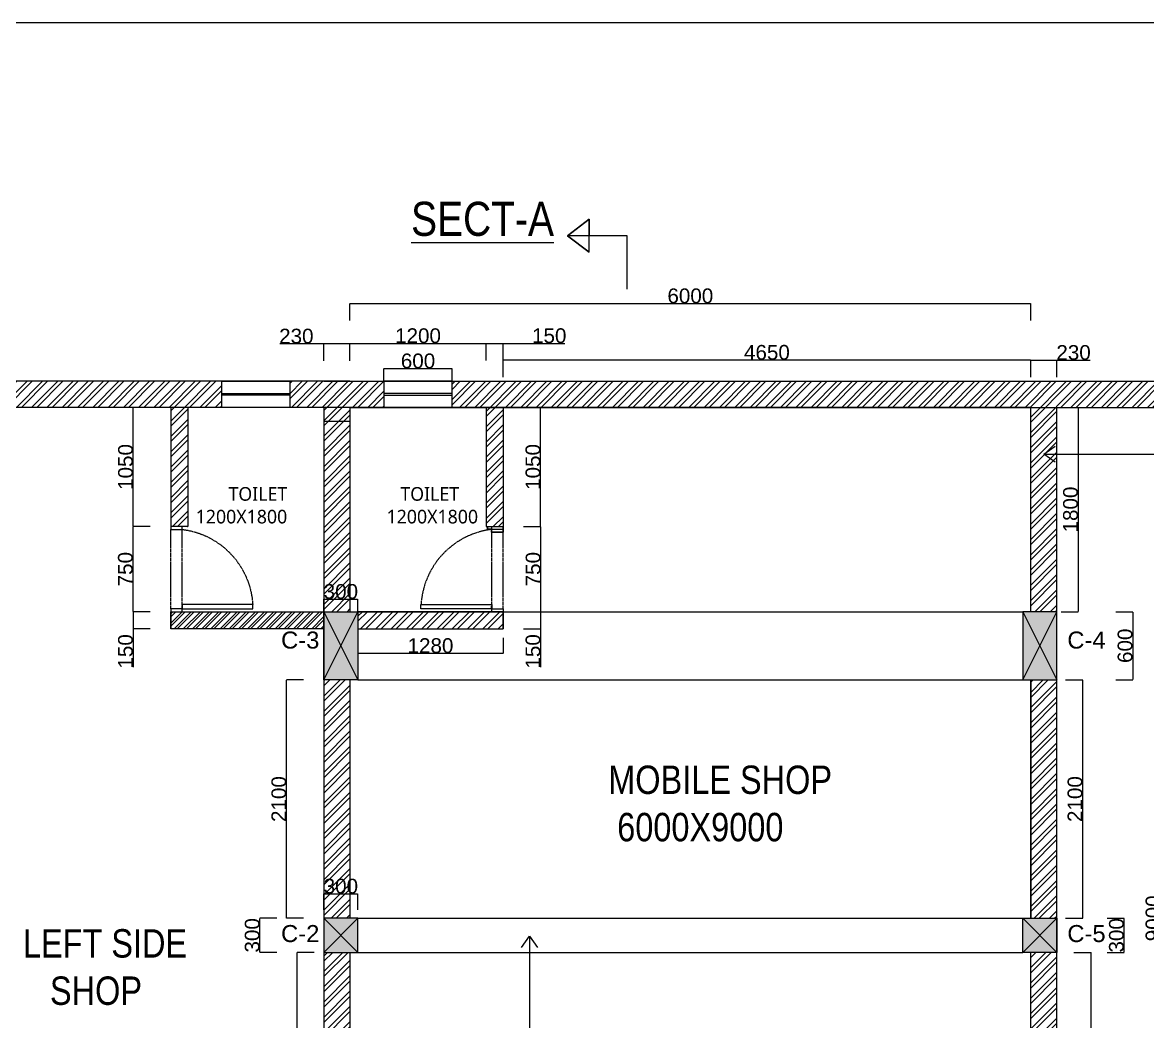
# Model space of a CAD drawing. Header units: millimetres. Extents: x 1926 to 160733, y 10813 to 39285.
# Drawn here: x 6924 to 16839, y 26517 to 35316 of the extents above; entities that cross this region are included whole.
import ezdxf

# ---------------------------------------------------------------- set-up
doc = ezdxf.new("R2010")
doc.units = ezdxf.units.MM
for name, pattern in [('ACAD_ISO02W100', [15, 12, -3]), ('DASHED', [0.75, 0.5, -0.25]), ('HIDDEN', [9.525, 6.35, -3.175])]:
    doc.linetypes.add(name, pattern=pattern)
doc.layers.get('Defpoints').update_dxf_attribs({"lineweight": 0})
for name, color, linetype, lineweight in [('beam', 253, 'ACAD_ISO02W100', 0), ('C-DOOR', 7, 'HIDDEN', 0), ('COLOUNM', 7, 'Continuous', 0), ('dim-1', 7, 'Continuous', 0), ('FURN', 252, 'Continuous', 0), ('FURNITURE', 7, 'Continuous', 0), ('hatch', 7, 'Continuous', 0), ('SCALE FORMET TEXT', 7, 'Continuous', 0), ('TEXT', 7, 'Continuous', 5), ('wall', 250, 'Continuous', 0)]:
    doc.layers.add(name, color=color, linetype=linetype, lineweight=lineweight)
doc.layers.add('ELE', color=7, linetype='Continuous', lineweight=0, true_color=0x575c5a)
doc.layers.add('glass', color=7, linetype='Continuous', lineweight=5, true_color=0x0082ad)
doc.styles.get("Standard").update_dxf_attribs({"font": 'arial.ttf'})
doc.styles.add('STYLE2', font='arial.ttf', dxfattribs={"height": 7})
doc.styles.add('style4', font='swissck.ttf')
doc.dimstyles.new('Annotative', dxfattribs={"dimscale": 0, "dimtxt": 2.5, "dimasz": 2.5, "dimexe": 1.25, "dimexo": 0.625, "dimtad": 1, "dimtxsty": 'Standard', "dimcen": 2.5, "dimadec": 0, "dimazin": 0, "dimtfac": 1, "dimtmove": 0, "dimatfit": 3, "dimfxl": 1, "dimarcsym": 0})
pattern_1 = [(45, (-1153760.16, 18299.64), (-67.351921, 67.351921), []), (45, (-1153715.26, 18299.64), (-67.351921, 67.351921), [])]

# ---------------------------------------------------------------- blocks, each defined once
blk = doc.blocks.new('*D199')
at = {"layer": 'Defpoints', "color": 0, "linetype": 'Continuous', "transparency": 16777216}
for p in [(11009.5, 32489.3), (9809.5, 32072.6), (11009.5, 32072.6)]:
    blk.add_point(p, dxfattribs=at)
at = {"layer": 'dim-1', "color": 0, "lineweight": -2, "transparency": 16777216}
for p, q in [((9809.5, 32339.3), (9809.5, 32490.6)), ((9812, 32489.3), (11007, 32489.3)), ((11009.5, 32339.3), (11009.5, 32490.6))]:
    blk.add_line(p, q, dxfattribs=at)
at = {"layer": 'dim-1', "color": 0, "linetype": 'Continuous', "transparency": 16777216}
for points in [[(9812, 32489.8), (9812, 32488.9), (9809.5, 32489.3)], [(11007, 32489.8), (11007, 32488.9), (11009.5, 32489.3)]]:
    blk.add_solid(points, dxfattribs=at)
at = {"layer": 'dim-1', "color": 0, "linetype": 'Continuous', "transparency": 16777216, "insert": (10409.5, 32556.3), "char_height": 130, "attachment_point": 5}
blk.add_mtext('1200', dxfattribs=at)
blk = doc.blocks.new('*D200')
at = {"layer": 'Defpoints', "color": 0, "linetype": 'Continuous', "transparency": 16777216}
for p in [(11009.5, 32489.6), (11009.5, 31926.2), (11159.5, 31926.2)]:
    blk.add_point(p, dxfattribs=at)
at = {"layer": 'dim-1', "color": 0, "lineweight": -2, "transparency": 16777216}
for p, q in [((11009.5, 32339.6), (11009.5, 32490.9)), ((11012, 32489.6), (11157, 32489.6)), ((11159.5, 32339.6), (11159.5, 32490.9)), ((11159.5, 32489.6), (11703.9, 32489.6))]:
    blk.add_line(p, q, dxfattribs=at)
at = {"layer": 'dim-1', "color": 0, "linetype": 'Continuous', "transparency": 16777216}
for points in [[(11012, 32490), (11012, 32489.2), (11009.5, 32489.6)], [(11157, 32490), (11157, 32489.2), (11159.5, 32489.6)]]:
    blk.add_solid(points, dxfattribs=at)
at = {"layer": 'dim-1', "color": 0, "linetype": 'Continuous', "transparency": 16777216, "insert": (11566, 32556.6), "char_height": 130, "attachment_point": 5}
blk.add_mtext('150', dxfattribs=at)
blk = doc.blocks.new('*D201')
at = {"layer": 'Defpoints', "color": 0, "linetype": 'Continuous', "transparency": 16777216}
for p in [(11159.5, 32343), (11159.5, 31926.2), (15809.5, 31926.2)]:
    blk.add_point(p, dxfattribs=at)
at = {"layer": 'dim-1', "color": 0, "lineweight": -2, "transparency": 16777216}
for p, q in [((11159.5, 32193), (11159.5, 32344.3)), ((15807, 32343), (11162, 32343)), ((15809.5, 32193), (15809.5, 32344.3))]:
    blk.add_line(p, q, dxfattribs=at)
at = {"layer": 'dim-1', "color": 0, "linetype": 'Continuous', "transparency": 16777216}
for points in [[(11162, 32343.4), (11162, 32342.6), (11159.5, 32343)], [(15807, 32343.4), (15807, 32342.6), (15809.5, 32343)]]:
    blk.add_solid(points, dxfattribs=at)
at = {"layer": 'dim-1', "color": 0, "linetype": 'Continuous', "transparency": 16777216, "insert": (13484.5, 32410), "char_height": 130, "attachment_point": 5}
blk.add_mtext('4650', dxfattribs=at)
blk = doc.blocks.new('*D202')
at = {"layer": 'Defpoints', "color": 0, "linetype": 'Continuous', "transparency": 16777216}
for p in [(15809.5, 31926.2), (15809.5, 30126.2), (16227.8, 30126.2)]:
    blk.add_point(p, dxfattribs=at)
at = {"layer": 'dim-1', "color": 0, "lineweight": -2, "transparency": 16777216}
for p, q in [((16077.8, 31926.2), (16229.1, 31926.2)), ((16227.8, 31923.7), (16227.8, 30128.7)), ((16077.8, 30126.2), (16229.1, 30126.2))]:
    blk.add_line(p, q, dxfattribs=at)
at = {"layer": 'dim-1', "color": 0, "linetype": 'Continuous', "transparency": 16777216}
for points in [[(16227.4, 31923.7), (16228.2, 31923.7), (16227.8, 31926.2)], [(16227.4, 30128.7), (16228.2, 30128.7), (16227.8, 30126.2)]]:
    blk.add_solid(points, dxfattribs=at)
at = {"layer": 'dim-1', "color": 0, "linetype": 'Continuous', "transparency": 16777216, "insert": (16160.8, 31026.2), "char_height": 130, "attachment_point": 5, "rotation": 90}
blk.add_mtext('1800', dxfattribs=at)
blk = doc.blocks.new('*D203')
at = {"layer": 'Defpoints', "color": 0, "linetype": 'Continuous', "transparency": 16777216}
for p in [(15739.5, 30126.2), (15739.5, 29526.2), (16708.4, 29526.2)]:
    blk.add_point(p, dxfattribs=at)
at = {"layer": 'dim-1', "color": 0, "lineweight": -2, "transparency": 16777216}
for p, q in [((16558.4, 30126.2), (16709.7, 30126.2)), ((16708.4, 30123.7), (16708.4, 29528.7)), ((16558.4, 29526.2), (16709.7, 29526.2))]:
    blk.add_line(p, q, dxfattribs=at)
at = {"layer": 'dim-1', "color": 0, "linetype": 'Continuous', "transparency": 16777216}
for points in [[(16708, 30123.7), (16708.8, 30123.7), (16708.4, 30126.2)], [(16708, 29528.7), (16708.8, 29528.7), (16708.4, 29526.2)]]:
    blk.add_solid(points, dxfattribs=at)
at = {"layer": 'dim-1', "color": 0, "linetype": 'Continuous', "transparency": 16777216, "insert": (16641.4, 29826.2), "char_height": 130, "attachment_point": 5, "rotation": 90}
blk.add_mtext('600', dxfattribs=at)
blk = doc.blocks.new('*D204')
at = {"layer": 'Defpoints', "color": 0, "linetype": 'Continuous', "transparency": 16777216}
for p in [(15809.5, 29526.2), (15809.5, 27426.2), (16267.2, 27426.2)]:
    blk.add_point(p, dxfattribs=at)
at = {"layer": 'dim-1', "color": 0, "lineweight": -2, "transparency": 16777216}
for p, q in [((16117.2, 29526.2), (16268.5, 29526.2)), ((16267.2, 29523.7), (16267.2, 27428.7)), ((16117.2, 27426.2), (16268.5, 27426.2))]:
    blk.add_line(p, q, dxfattribs=at)
at = {"layer": 'dim-1', "color": 0, "linetype": 'Continuous', "transparency": 16777216}
for points in [[(16266.8, 29523.7), (16267.7, 29523.7), (16267.2, 29526.2)], [(16266.8, 27428.7), (16267.7, 27428.7), (16267.2, 27426.2)]]:
    blk.add_solid(points, dxfattribs=at)
at = {"layer": 'dim-1', "color": 0, "linetype": 'Continuous', "transparency": 16777216, "insert": (16200.2, 28476.2), "char_height": 130, "attachment_point": 5, "rotation": 90}
blk.add_mtext('2100', dxfattribs=at)
blk = doc.blocks.new('*D205')
at = {"layer": 'Defpoints', "color": 0, "linetype": 'Continuous', "transparency": 16777216}
for p in [(16039.5, 27426.2), (16632.3, 27426.2), (16039.5, 27126.2)]:
    blk.add_point(p, dxfattribs=at)
at = {"layer": 'dim-1', "color": 0, "lineweight": -2, "transparency": 16777216}
for p, q in [((16482.3, 27426.2), (16633.6, 27426.2)), ((16632.3, 27128.7), (16632.3, 27423.7)), ((16482.3, 27126.2), (16633.6, 27126.2))]:
    blk.add_line(p, q, dxfattribs=at)
at = {"layer": 'dim-1', "color": 0, "linetype": 'Continuous', "transparency": 16777216}
for points in [[(16631.9, 27423.7), (16632.8, 27423.7), (16632.3, 27426.2)], [(16631.9, 27128.7), (16632.8, 27128.7), (16632.3, 27126.2)]]:
    blk.add_solid(points, dxfattribs=at)
at = {"layer": 'dim-1', "color": 0, "linetype": 'Continuous', "transparency": 16777216, "insert": (16565.3, 27276.2), "char_height": 130, "attachment_point": 5, "rotation": 90}
blk.add_mtext('300', dxfattribs=at)
blk = doc.blocks.new('*D206')
at = {"layer": 'Defpoints', "color": 0, "linetype": 'Continuous', "transparency": 16777216}
for p in [(16039.5, 27126.2), (16039.5, 25026.2), (16340.1, 25026.2)]:
    blk.add_point(p, dxfattribs=at)
at = {"layer": 'dim-1', "color": 0, "lineweight": -2, "transparency": 16777216}
for p, q in [((16190.1, 27126.2), (16341.3, 27126.2)), ((16340.1, 27123.7), (16340.1, 25028.7)), ((16190.1, 25026.2), (16341.3, 25026.2))]:
    blk.add_line(p, q, dxfattribs=at)
at = {"layer": 'dim-1', "color": 0, "linetype": 'Continuous', "transparency": 16777216}
for points in [[(16339.6, 27123.7), (16340.5, 27123.7), (16340.1, 27126.2)], [(16339.6, 25028.7), (16340.5, 25028.7), (16340.1, 25026.2)]]:
    blk.add_solid(points, dxfattribs=at)
at = {"layer": 'dim-1', "color": 0, "linetype": 'Continuous', "transparency": 16777216, "insert": (16273.1, 26076.2), "char_height": 130, "attachment_point": 5, "rotation": 90}
blk.add_mtext('2100', dxfattribs=at)
blk = doc.blocks.new('*D209')
at = {"layer": 'Defpoints', "color": 0, "linetype": 'Continuous', "transparency": 16777216}
for p in [(9809.5, 32486), (9579.5, 32000.9), (9809.5, 32000.9)]:
    blk.add_point(p, dxfattribs=at)
at = {"layer": 'dim-1', "color": 0, "lineweight": -2, "transparency": 16777216}
for p, q in [((9579.5, 32486), (9191.9, 32486)), ((9579.5, 32336), (9579.5, 32487.2)), ((9807, 32486), (9582, 32486)), ((9809.5, 32336), (9809.5, 32487.2))]:
    blk.add_line(p, q, dxfattribs=at)
at = {"layer": 'dim-1', "color": 0, "linetype": 'Continuous', "transparency": 16777216}
for points in [[(9582, 32486.4), (9582, 32485.5), (9579.5, 32486)], [(9807, 32486.4), (9807, 32485.5), (9809.5, 32486)]]:
    blk.add_solid(points, dxfattribs=at)
at = {"layer": 'dim-1', "color": 0, "linetype": 'Continuous', "transparency": 16777216, "insert": (9337, 32553), "char_height": 130, "attachment_point": 5}
blk.add_mtext('230', dxfattribs=at)
blk = doc.blocks.new('*D210')
at = {"layer": 'Defpoints', "color": 0, "linetype": 'Continuous', "transparency": 16777216}
for p in [(9250.4, 29526.2), (9579.5, 29526.2), (9585.9, 27426.2)]:
    blk.add_point(p, dxfattribs=at)
at = {"layer": 'dim-1', "color": 0, "lineweight": -2, "transparency": 16777216}
for p, q in [((9400.4, 29526.2), (9249.1, 29526.2)), ((9250.4, 27428.7), (9250.4, 29523.7)), ((9400.4, 27426.2), (9249.1, 27426.2))]:
    blk.add_line(p, q, dxfattribs=at)
at = {"layer": 'dim-1', "color": 0, "linetype": 'Continuous', "transparency": 16777216}
for points in [[(9249.9, 29523.7), (9250.8, 29523.7), (9250.4, 29526.2)], [(9249.9, 27428.7), (9250.8, 27428.7), (9250.4, 27426.2)]]:
    blk.add_solid(points, dxfattribs=at)
at = {"layer": 'dim-1', "color": 0, "linetype": 'Continuous', "transparency": 16777216, "insert": (9183.4, 28476.2), "char_height": 130, "attachment_point": 5, "rotation": 90}
blk.add_mtext('2100', dxfattribs=at)
blk = doc.blocks.new('*D211')
at = {"layer": 'Defpoints', "color": 0, "linetype": 'Continuous', "transparency": 16777216}
for p in [(9015.8, 27426.2), (9579.5, 27426.2), (9579.5, 27126.2)]:
    blk.add_point(p, dxfattribs=at)
at = {"layer": 'dim-1', "color": 0, "lineweight": -2, "transparency": 16777216}
for p, q in [((9165.8, 27426.2), (9014.5, 27426.2)), ((9015.8, 27128.7), (9015.8, 27423.7)), ((9165.8, 27126.2), (9014.5, 27126.2))]:
    blk.add_line(p, q, dxfattribs=at)
at = {"layer": 'dim-1', "color": 0, "linetype": 'Continuous', "transparency": 16777216}
for points in [[(9015.4, 27423.7), (9016.2, 27423.7), (9015.8, 27426.2)], [(9015.4, 27128.7), (9016.2, 27128.7), (9015.8, 27126.2)]]:
    blk.add_solid(points, dxfattribs=at)
at = {"layer": 'dim-1', "color": 0, "linetype": 'Continuous', "transparency": 16777216, "insert": (8948.7, 27276.2), "char_height": 130, "attachment_point": 5, "rotation": 90}
blk.add_mtext('300', dxfattribs=at)
blk = doc.blocks.new('*D212')
at = {"layer": 'Defpoints', "color": 0, "linetype": 'Continuous', "transparency": 16777216}
for p in [(9344.3, 27126.2), (9579.5, 27126.2), (9579.5, 25026.2)]:
    blk.add_point(p, dxfattribs=at)
at = {"layer": 'dim-1', "color": 0, "lineweight": -2, "transparency": 16777216}
for p, q in [((9494.3, 27126.2), (9343.1, 27126.2)), ((9344.3, 25028.7), (9344.3, 27123.7)), ((9494.3, 25026.2), (9343.1, 25026.2))]:
    blk.add_line(p, q, dxfattribs=at)
at = {"layer": 'dim-1', "color": 0, "linetype": 'Continuous', "transparency": 16777216}
for points in [[(9343.9, 27123.7), (9344.8, 27123.7), (9344.3, 27126.2)], [(9343.9, 25028.7), (9344.8, 25028.7), (9344.3, 25026.2)]]:
    blk.add_solid(points, dxfattribs=at)
at = {"layer": 'dim-1', "color": 0, "linetype": 'Continuous', "transparency": 16777216, "insert": (9277.3, 26076.2), "char_height": 130, "attachment_point": 5, "rotation": 90}
blk.add_mtext('2100', dxfattribs=at)
blk = doc.blocks.new('*D215')
at = {"layer": 'Defpoints', "color": 0, "linetype": 'Continuous', "transparency": 16777216}
for p in [(15809.5, 32840.4), (9809.5, 32116.7), (15809.5, 32116.7)]:
    blk.add_point(p, dxfattribs=at)
at = {"layer": 'dim-1', "color": 0, "lineweight": -2, "transparency": 16777216}
for p, q in [((9809.5, 32690.4), (9809.5, 32841.6)), ((9812, 32840.4), (15807, 32840.4)), ((15809.5, 32690.4), (15809.5, 32841.6))]:
    blk.add_line(p, q, dxfattribs=at)
at = {"layer": 'dim-1', "color": 0, "linetype": 'Continuous', "transparency": 16777216}
for points in [[(9812, 32840.8), (9812, 32840), (9809.5, 32840.4)], [(15807, 32840.8), (15807, 32840), (15809.5, 32840.4)]]:
    blk.add_solid(points, dxfattribs=at)
at = {"layer": 'dim-1', "color": 0, "linetype": 'Continuous', "transparency": 16777216, "insert": (12809.5, 32907.4), "char_height": 130, "attachment_point": 5}
blk.add_mtext('6000', dxfattribs=at)
blk = doc.blocks.new('*D216')
at = {"layer": 'Defpoints', "color": 0, "linetype": 'Continuous', "transparency": 16777216}
for p in [(15130.1, 31926.2), (15130.1, 22926.2), (16954.7, 22926.2)]:
    blk.add_point(p, dxfattribs=at)
at = {"layer": 'dim-1', "color": 0, "lineweight": -2, "transparency": 16777216}
for p, q in [((16804.7, 31926.2), (16955.9, 31926.2)), ((16954.7, 31923.7), (16954.7, 22928.7)), ((16804.7, 22926.2), (16955.9, 22926.2))]:
    blk.add_line(p, q, dxfattribs=at)
at = {"layer": 'dim-1', "color": 0, "linetype": 'Continuous', "transparency": 16777216}
for points in [[(16954.3, 31923.7), (16955.1, 31923.7), (16954.7, 31926.2)], [(16954.3, 22928.7), (16955.1, 22928.7), (16954.7, 22926.2)]]:
    blk.add_solid(points, dxfattribs=at)
at = {"layer": 'dim-1', "color": 0, "linetype": 'Continuous', "transparency": 16777216, "insert": (16887.7, 27426.2), "char_height": 130, "attachment_point": 5, "rotation": 90}
blk.add_mtext('9000', dxfattribs=at)
blk = doc.blocks.new('*D217')
at = {"layer": 'Defpoints', "color": 0, "linetype": 'Continuous', "transparency": 16777216}
for p in [(10709.5, 32267.5), (10109.5, 32156.2), (10709.5, 32156.2)]:
    blk.add_point(p, dxfattribs=at)
at = {"layer": 'dim-1', "color": 0, "lineweight": -2, "transparency": 16777216}
for p, q in [((10109.5, 32156.9), (10109.5, 32268.7)), ((10112, 32267.5), (10707, 32267.5)), ((10709.5, 32156.9), (10709.5, 32268.7))]:
    blk.add_line(p, q, dxfattribs=at)
at = {"layer": 'dim-1', "color": 0, "linetype": 'Continuous', "transparency": 16777216}
for points in [[(10112, 32267.9), (10112, 32267.1), (10109.5, 32267.5)], [(10707, 32267.9), (10707, 32267.1), (10709.5, 32267.5)]]:
    blk.add_solid(points, dxfattribs=at)
at = {"layer": 'dim-1', "color": 0, "linetype": 'Continuous', "transparency": 16777216, "insert": (10409.5, 32334.5), "char_height": 130, "attachment_point": 5}
blk.add_mtext('600', dxfattribs=at)
blk = doc.blocks.new('*D218')
at = {"layer": 'Defpoints', "color": 0, "linetype": 'Continuous', "transparency": 16777216}
for p in [(9879.5, 27641.4), (9579.5, 27498.9), (9879.5, 27498.9)]:
    blk.add_point(p, dxfattribs=at)
at = {"layer": 'FURNITURE', "color": 0, "lineweight": -2, "transparency": 16777216}
for p, q in [((9579.5, 27499.5), (9579.5, 27642.6)), ((9582, 27641.4), (9877, 27641.4)), ((9879.5, 27499.5), (9879.5, 27642.6))]:
    blk.add_line(p, q, dxfattribs=at)
at = {"layer": 'FURNITURE', "color": 0, "linetype": 'Continuous', "transparency": 16777216}
for points in [[(9582, 27641.8), (9582, 27640.9), (9579.5, 27641.4)], [(9877, 27641.8), (9877, 27640.9), (9879.5, 27641.4)]]:
    blk.add_solid(points, dxfattribs=at)
at = {"layer": 'FURNITURE', "color": 0, "linetype": 'Continuous', "transparency": 16777216, "insert": (9729.5, 27708.4), "char_height": 130, "attachment_point": 5}
blk.add_mtext('300', dxfattribs=at)
blk = doc.blocks.new('*D219')
at = {"layer": 'Defpoints', "color": 0, "linetype": 'Continuous', "transparency": 16777216}
for p in [(9879.5, 29897.7), (11159.5, 29897.7), (11159.5, 29760.1)]:
    blk.add_point(p, dxfattribs=at)
at = {"layer": 'dim-1', "color": 0, "lineweight": -2, "transparency": 16777216}
for p, q in [((9879.5, 29897.1), (9879.5, 29758.9)), ((11159.5, 29897.1), (11159.5, 29758.9)), ((9882, 29760.1), (11157, 29760.1))]:
    blk.add_line(p, q, dxfattribs=at)
at = {"layer": 'dim-1', "color": 0, "linetype": 'Continuous', "transparency": 16777216}
for points in [[(9882, 29760.5), (9882, 29759.7), (9879.5, 29760.1)], [(11157, 29760.5), (11157, 29759.7), (11159.5, 29760.1)]]:
    blk.add_solid(points, dxfattribs=at)
at = {"layer": 'dim-1', "color": 0, "linetype": 'Continuous', "transparency": 16777216, "insert": (10519.5, 29827.1), "char_height": 130, "attachment_point": 5}
blk.add_mtext('1280', dxfattribs=at)
blk = doc.blocks.new('*D220')
at = {"layer": 'Defpoints', "color": 0, "linetype": 'Continuous', "transparency": 16777216}
for p in [(11333.3, 30126.2), (11490.2, 30126.2), (11333.3, 29976.2)]:
    blk.add_point(p, dxfattribs=at)
at = {"layer": 'dim-1', "color": 0, "lineweight": -2, "transparency": 16777216}
for p, q in [((11340.2, 30126.2), (11491.5, 30126.2)), ((11490.2, 30123.7), (11490.2, 29978.7)), ((11340.2, 29976.2), (11491.5, 29976.2)), ((11490.2, 29976.2), (11490.2, 29639.1))]:
    blk.add_line(p, q, dxfattribs=at)
at = {"layer": 'dim-1', "color": 0, "linetype": 'Continuous', "transparency": 16777216}
for points in [[(11489.8, 30123.7), (11490.7, 30123.7), (11490.2, 30126.2)], [(11489.8, 29978.7), (11490.7, 29978.7), (11490.2, 29976.2)]]:
    blk.add_solid(points, dxfattribs=at)
at = {"layer": 'dim-1', "color": 0, "linetype": 'Continuous', "transparency": 16777216, "insert": (11423.2, 29777), "char_height": 130, "attachment_point": 5, "rotation": 90}
blk.add_mtext('150', dxfattribs=at)
blk = doc.blocks.new('*D221')
at = {"layer": 'Defpoints', "color": 0, "linetype": 'Continuous', "transparency": 16777216}
for p in [(11159.5, 30876.2), (11491.3, 30876.2), (11159.5, 30126.2)]:
    blk.add_point(p, dxfattribs=at)
at = {"layer": 'dim-1', "color": 0, "lineweight": -2, "transparency": 16777216}
for p, q in [((11341.3, 30876.2), (11492.6, 30876.2)), ((11491.3, 30128.7), (11491.3, 30873.7)), ((11341.3, 30126.2), (11492.6, 30126.2))]:
    blk.add_line(p, q, dxfattribs=at)
at = {"layer": 'dim-1', "color": 0, "linetype": 'Continuous', "transparency": 16777216}
for points in [[(11490.9, 30873.7), (11491.7, 30873.7), (11491.3, 30876.2)], [(11490.9, 30128.7), (11491.7, 30128.7), (11491.3, 30126.2)]]:
    blk.add_solid(points, dxfattribs=at)
at = {"layer": 'dim-1', "color": 0, "linetype": 'Continuous', "transparency": 16777216, "insert": (11424.3, 30501.2), "char_height": 130, "attachment_point": 5, "rotation": 90}
blk.add_mtext('750', dxfattribs=at)
blk = doc.blocks.new('*D222')
at = {"layer": 'Defpoints', "color": 0, "linetype": 'Continuous', "transparency": 16777216}
for p in [(11159.5, 31926.2), (11489.8, 31926.2), (11159.5, 30876.2)]:
    blk.add_point(p, dxfattribs=at)
at = {"layer": 'dim-1', "color": 0, "lineweight": -2, "transparency": 16777216}
for p, q in [((11339.8, 31926.2), (11491, 31926.2)), ((11489.8, 30878.7), (11489.8, 31923.7)), ((11339.8, 30876.2), (11491, 30876.2))]:
    blk.add_line(p, q, dxfattribs=at)
at = {"layer": 'dim-1', "color": 0, "linetype": 'Continuous', "transparency": 16777216}
for points in [[(11489.3, 31923.7), (11490.2, 31923.7), (11489.8, 31926.2)], [(11489.3, 30878.7), (11490.2, 30878.7), (11489.8, 30876.2)]]:
    blk.add_solid(points, dxfattribs=at)
at = {"layer": 'dim-1', "color": 0, "linetype": 'Continuous', "transparency": 16777216, "insert": (11422.8, 31401.2), "char_height": 130, "attachment_point": 5, "rotation": 90}
blk.add_mtext('1050', dxfattribs=at)
blk = doc.blocks.new('*D223')
at = {"layer": 'Defpoints', "color": 0, "linetype": 'Continuous', "transparency": 16777216}
for p in [(9879.5, 30236.4), (9579.5, 30126.2), (9879.5, 30126.2)]:
    blk.add_point(p, dxfattribs=at)
at = {"layer": 'FURNITURE', "color": 0, "lineweight": -2, "transparency": 16777216}
for p, q in [((9579.5, 30126.9), (9579.5, 30237.7)), ((9582, 30236.4), (9877, 30236.4)), ((9879.5, 30126.9), (9879.5, 30237.7))]:
    blk.add_line(p, q, dxfattribs=at)
at = {"layer": 'FURNITURE', "color": 0, "linetype": 'Continuous', "transparency": 16777216}
for points in [[(9582, 30236.9), (9582, 30236), (9579.5, 30236.4)], [(9877, 30236.9), (9877, 30236), (9879.5, 30236.4)]]:
    blk.add_solid(points, dxfattribs=at)
at = {"layer": 'FURNITURE', "color": 0, "linetype": 'Continuous', "transparency": 16777216, "insert": (9729.5, 30303.5), "char_height": 130, "attachment_point": 5}
blk.add_mtext('300', dxfattribs=at)
blk = doc.blocks.new('*D226')
at = {"layer": 'Defpoints', "color": 0, "linetype": 'Continuous', "transparency": 16777216}
for p in [(16039.5, 32341.6), (15809.5, 31926.2), (16039.5, 31926.2)]:
    blk.add_point(p, dxfattribs=at)
at = {"layer": 'dim-1', "color": 0, "lineweight": -2, "transparency": 16777216}
for p, q in [((15809.5, 32191.6), (15809.5, 32342.8)), ((15812, 32341.6), (16037, 32341.6)), ((16039.5, 32191.6), (16039.5, 32342.8)), ((16039.5, 32341.6), (16332.2, 32341.6))]:
    blk.add_line(p, q, dxfattribs=at)
at = {"layer": 'dim-1', "color": 0, "linetype": 'Continuous', "transparency": 16777216}
for points in [[(15812, 32342), (15812, 32341.2), (15809.5, 32341.6)], [(16037, 32342), (16037, 32341.2), (16039.5, 32341.6)]]:
    blk.add_solid(points, dxfattribs=at)
at = {"layer": 'dim-1', "color": 0, "linetype": 'Continuous', "transparency": 16777216, "insert": (16187.1, 32408.6), "char_height": 130, "attachment_point": 5}
blk.add_mtext('230', dxfattribs=at)
blk = doc.blocks.new('A$C51D124C1')
at = {"layer": 'C-DOOR'}
for p, q in [((25, 100), (725, 100)), ((25, 0), (725, 0))]:
    blk.add_line(p, q, dxfattribs=at)
blk.add_arc((21.1, 15.4), 709, 6.8545, 86.46385, dxfattribs=at)
blk.add_arc((21.1, 15.4), 709, 6.8545, 86.46385, dxfattribs=at)
at = {"layer": 'ELE'}
for points in [[(25, 725), (65, 725), (65, 100), (25, 100)], [(25, 725), (65, 725), (65, 100), (25, 100)], [(25, 0), (0, 0), (0, 100), (25, 100)], [(25, 0), (0, 0), (0, 100), (25, 100)], [(750, 0), (725, 0), (725, 100), (750, 100)], [(750, 0), (725, 0), (725, 100), (750, 100)]]:
    blk.add_lwpolyline(points, close=True, dxfattribs=at)
blk = doc.blocks.new('*D227')
at = {"layer": 'Defpoints', "color": 0, "linetype": 'Continuous', "transparency": 16777216}
for p in [(7898.7, 30126.2), (8055.7, 30126.2), (8055.7, 29976.2)]:
    blk.add_point(p, dxfattribs=at)
at = {"layer": 'dim-1', "color": 0, "lineweight": -2, "transparency": 16777216}
for p, q in [((8048.7, 30126.2), (7897.5, 30126.2)), ((7898.7, 30123.7), (7898.7, 29978.7)), ((8048.7, 29976.2), (7897.5, 29976.2)), ((7898.7, 29976.2), (7898.7, 29639.1))]:
    blk.add_line(p, q, dxfattribs=at)
at = {"layer": 'dim-1', "color": 0, "linetype": 'Continuous', "transparency": 16777216}
for points in [[(7898.3, 30123.7), (7899.2, 30123.7), (7898.7, 30126.2)], [(7898.3, 29978.7), (7899.2, 29978.7), (7898.7, 29976.2)]]:
    blk.add_solid(points, dxfattribs=at)
at = {"layer": 'dim-1', "color": 0, "linetype": 'Continuous', "transparency": 16777216, "insert": (7831.7, 29777), "char_height": 130, "attachment_point": 5, "rotation": 90}
blk.add_mtext('150', dxfattribs=at)
blk = doc.blocks.new('*D228')
at = {"layer": 'Defpoints', "color": 0, "linetype": 'Continuous', "transparency": 16777216}
for p in [(7897.7, 30876.2), (8229.5, 30876.2), (8229.5, 30126.2)]:
    blk.add_point(p, dxfattribs=at)
at = {"layer": 'dim-1', "color": 0, "lineweight": -2, "transparency": 16777216}
for p, q in [((8047.7, 30876.2), (7896.4, 30876.2)), ((7897.7, 30128.7), (7897.7, 30873.7)), ((8047.7, 30126.2), (7896.4, 30126.2))]:
    blk.add_line(p, q, dxfattribs=at)
at = {"layer": 'dim-1', "color": 0, "linetype": 'Continuous', "transparency": 16777216}
for points in [[(7897.2, 30873.7), (7898.1, 30873.7), (7897.7, 30876.2)], [(7897.2, 30128.7), (7898.1, 30128.7), (7897.7, 30126.2)]]:
    blk.add_solid(points, dxfattribs=at)
at = {"layer": 'dim-1', "color": 0, "linetype": 'Continuous', "transparency": 16777216, "insert": (7830.7, 30501.2), "char_height": 130, "attachment_point": 5, "rotation": 90}
blk.add_mtext('750', dxfattribs=at)
blk = doc.blocks.new('*D229')
at = {"layer": 'Defpoints', "color": 0, "linetype": 'Continuous', "transparency": 16777216}
for p in [(7899.2, 31926.2), (8229.5, 31926.2), (8229.5, 30876.2)]:
    blk.add_point(p, dxfattribs=at)
at = {"layer": 'dim-1', "color": 0, "lineweight": -2, "transparency": 16777216}
for p, q in [((8049.2, 31926.2), (7898, 31926.2)), ((7899.2, 30878.7), (7899.2, 31923.7)), ((8049.2, 30876.2), (7898, 30876.2))]:
    blk.add_line(p, q, dxfattribs=at)
at = {"layer": 'dim-1', "color": 0, "linetype": 'Continuous', "transparency": 16777216}
for points in [[(7898.8, 31923.7), (7899.6, 31923.7), (7899.2, 31926.2)], [(7898.8, 30878.7), (7899.6, 30878.7), (7899.2, 30876.2)]]:
    blk.add_solid(points, dxfattribs=at)
at = {"layer": 'dim-1', "color": 0, "linetype": 'Continuous', "transparency": 16777216, "insert": (7832.2, 31401.2), "char_height": 130, "attachment_point": 5, "rotation": 90}
blk.add_mtext('1050', dxfattribs=at)

msp = doc.modelspace()

# ---------------------------------------------------------------- hatches: boundary and pattern name
at = {"layer": 'hatch', "linetype": 'Continuous', "ltscale": 3, "true_color": 0xc7c8ca}
h = msp.add_hatch(dxfattribs=at)
h.set_pattern_fill('ANSI32', color=9, scale=10)
h.set_pattern_definition(pattern_1)
h.paths.add_polyline_path([(16039.49, 31926.232), (15809.49, 31926.232), (15809.49, 30126.232), (16039.49, 30126.232)])
h.paths.add_polyline_path([(11159.49, 31926.232), (11009.49, 31926.232), (11009.49, 30876.232), (11159.49, 30876.232)])
h.paths.add_polyline_path([(9809.49, 31926.232), (9579.49, 31926.232), (9579.49, 30126.232), (9809.49, 30126.232)])
h.paths.add_polyline_path([(11159.49, 30126.232), (9879.49, 30126.232), (9879.49, 29976.232), (11159.49, 29976.232)])
h.paths.add_polyline_path([(9809.49, 29526.232), (9579.49, 29526.232), (9579.49, 27426.232), (9809.49, 27426.232)])
h.paths.add_polyline_path([(9809.49, 27126.232), (9579.49, 27126.232), (9579.49, 25026.232), (9809.49, 25026.232)])
h.paths.add_polyline_path([(16039.49, 27126.232), (15809.49, 27126.232), (15809.49, 25026.232), (16039.49, 25026.232)])
h.paths.add_polyline_path([(9809.49, 24426.232), (9579.49, 24426.232), (9579.49, 22926.232), (9809.49, 22926.232)])
h.paths.add_polyline_path([(16039.49, 24426.232), (15809.49, 24426.232), (15809.49, 22926.232), (16039.49, 22926.232)])
h.paths.add_polyline_path([(16039.49, 29526.232), (15809.49, 29526.232), (15809.49, 27426.232), (16039.49, 27426.232)])
h.paths.add_polyline_path([(10095.105, 30828.781), (10903.072, 30828.781), (10903.072, 31299.653), (10095.105, 31299.653)], flags=9)
h.paths.add_polyline_path([(6763.792, 12656.425), (14736.438, 12656.425), (14736.438, 13377.673), (6763.792, 13377.673)], flags=9)
h.paths.add_polyline_path([(16084.094, 29717.371), (16496.747, 29717.371), (16496.747, 30026.478), (16084.094, 30026.478)], flags=9)
h.paths.add_polyline_path([(16084.094, 27132.34), (16496.747, 27132.34), (16496.747, 27441.446), (16084.094, 27441.446)], flags=9)
h.paths.add_polyline_path([(16084.094, 24617.371), (16496.747, 24617.371), (16496.747, 24926.478), (16084.094, 24926.478)], flags=9)
h.paths.add_polyline_path([(9154.622, 29717.371), (9567.276, 29717.371), (9567.276, 30026.478), (9154.622, 30026.478)], flags=9)
h.paths.add_polyline_path([(9154.622, 27132.34), (9567.276, 27132.34), (9567.276, 27441.446), (9154.622, 27441.446)], flags=9)
h.paths.add_polyline_path([(8150.543, 10813.117), (17395.185, 10813.117), (17395.185, 11901.803), (8150.543, 11901.803)], flags=9)
h.paths.add_polyline_path([(22021.719, 11504.023), (22500.38, 11504.023), (22500.38, 12223.898), (22021.719, 12223.898)], flags=9)
h.paths.add_polyline_path([(6665.155, 13420.952), (14803.092, 13420.952), (14803.092, 14509.638), (6665.155, 14509.638)], flags=9)
h.paths.add_polyline_path([(4627.788, 12843.246), (5499.124, 12843.246), (5499.124, 14282.683), (4627.788, 14282.683)], flags=9)
h.paths.add_polyline_path([(5492.33, 13005.642), (6577.413, 13005.642), (6577.413, 14094.328), (5492.33, 14094.328)], flags=9)
h.paths.add_polyline_path([(13865.833, 20336.578), (15286.556, 20336.578), (15286.556, 20783.641), (13865.833, 20783.641)], flags=9)
h.paths.add_polyline_path([(10607.33, 17879.395), (12028.053, 17879.395), (12028.053, 18326.458), (10607.33, 18326.458)], flags=9)
h.paths.add_polyline_path([(12144.933, 27956.008), (14206.459, 27956.008), (14206.459, 28897.837), (12144.933, 28897.837)], flags=9)
h.paths.add_polyline_path([(20425.906, 21173.094), (21831.781, 21173.094), (21831.781, 21620.156), (20425.906, 21620.156)], flags=9)
h.paths.add_polyline_path([(20221.449, 18289.92), (22136.427, 18289.92), (22136.427, 18736.982), (20221.449, 18736.982)], flags=9)
h.paths.add_polyline_path([(9154.622, 24617.371), (9567.276, 24617.371), (9567.276, 24926.478), (9154.622, 24926.478)], flags=9)
h.paths.add_polyline_path([(17307.502, 26478.202), (19011.885, 26478.202), (19011.885, 27424.414), (17307.502, 27424.414)], flags=9)
h.paths.add_polyline_path([(6963.834, 26478.202), (8477.146, 26478.202), (8477.146, 27424.414), (6963.834, 27424.414)], flags=9)
h.paths.add_polyline_path([(13079.569, 22544.45), (13489.699, 22544.45), (13489.699, 22963.281), (13079.569, 22963.281)], flags=9)
h.paths.add_polyline_path([(10709.49, 32156.232), (10709.49, 31926.232), (16039.49, 31926.232), (19731.603, 31926.232), (19731.603, 32156.232)])
h.paths.add_polyline_path([(8679.49, 31926.232), (8679.49, 32156.232), (5887.378, 32156.232), (5887.378, 31926.232)])
h.paths.add_polyline_path([(9279.49, 32156.232), (9279.49, 31926.232), (10109.49, 31926.232), (10109.49, 32156.232)])
h = msp.add_hatch(dxfattribs=at)
h.set_pattern_fill('ANSI32', color=9, scale=10)
h.set_pattern_definition(pattern_1)
h.paths.add_polyline_path([(8379.49, 31926.232), (8229.49, 31926.232), (8229.49, 30876.232), (8329.49, 30876.232), (8379.49, 30876.232)])
h = msp.add_hatch(dxfattribs=at)
h.set_pattern_fill('ANSI32', color=9, scale=6)
h.set_pattern_definition([(45, (-1153760.16, 18299.645), (-40.4111525, 40.4111525), []), (45, (-1153733.22, 18299.645), (-40.4111525, 40.4111525), [])])
h.paths.add_polyline_path([(9579.49, 30126.232), (8229.49, 30126.232), (8229.49, 29976.232), (9579.49, 29976.232)])
at = {"layer": 'wall', "true_color": 0xc7c8ca}
h = msp.add_hatch(color=9, dxfattribs=at)
h.dxf.hatch_style = 1
h.paths.add_polyline_path([(16039.49, 30126.232), (15739.49, 30126.232), (15739.49, 29526.232), (16039.49, 29526.232)])
h.paths.add_polyline_path([(9879.49, 30126.232), (9579.49, 30126.232), (9579.49, 29526.232), (9879.49, 29526.232)])
h.paths.add_polyline_path([(9879.49, 27426.232), (9579.49, 27426.232), (9579.49, 27126.232), (9879.49, 27126.232)])
h.paths.add_polyline_path([(16039.49, 27426.232), (15739.49, 27426.232), (15739.49, 27126.232), (16039.49, 27126.232)])
h.paths.add_polyline_path([(16039.49, 25026.232), (15739.49, 25026.232), (15739.49, 24426.232), (16039.49, 24426.232)])
h.paths.add_polyline_path([(9879.49, 25026.232), (9579.49, 25026.232), (9579.49, 24426.232), (9879.49, 24426.232)])

# ---------------------------------------------------------------- linework, layer by layer
for p, q in [((11056.68, 30852.76), (11020.818, 30852.76)), ((15508.393, 27426.722), (15809.636, 27426.722))]:
    msp.add_line(p, q)
for points in [[(1926.076, 35315.561), (24463.23, 35315.561), (24463.23, 12463.975), (1926.076, 12463.975)], [(11020.818, 30852.76), (11020.818, 30852.76), (11020.818, 30852.76), (11020.818, 30852.76), (11020.818, 30876.673), (11020.818, 30876.673), (11020.818, 30876.673), (11020.818, 30876.673)], [(11056.68, 30826.465), (11056.68, 30826.465), (11056.68, 30826.465), (11056.68, 30826.465), (11056.68, 30852.76), (11056.68, 30852.76), (11056.68, 30852.76), (11056.68, 30852.76)], [(11159.49, 30876.673), (11159.49, 30876.673), (11159.49, 30876.673), (11159.49, 30876.673), (11159.49, 30826.465), (11159.49, 30826.465), (11159.49, 30826.465), (11159.49, 30826.465)], [(11159.49, 30826.465), (11159.49, 30826.465), (11056.68, 30826.465), (11056.68, 30826.465), (11056.68, 30826.465), (11056.68, 30826.465), (11159.49, 30826.465), (11159.49, 30826.465)], [(11056.68, 30176.153), (11056.68, 30176.153), (11056.68, 30176.153), (11056.68, 30176.153), (11056.68, 30149.859), (11056.68, 30149.859), (11056.68, 30149.859), (11056.68, 30149.859)]]:
    msp.add_lwpolyline(points, close=True)
at = {"layer": 'beam', "linetype": 'DASHED', "ltscale": 10}
for p, q in [((9879.49, 30126.232), (15739.49, 30126.232)), ((9879.49, 29526.232), (15739.49, 29526.232)), ((9879.49, 27426.232), (15739.49, 27426.232)), ((9879.49, 27126.232), (15739.49, 27126.232))]:
    msp.add_line(p, q, dxfattribs=at)
at = {"layer": 'COLOUNM'}
for points in [[(9579.49, 30126.232), (9879.49, 30126.232), (9879.49, 29526.232), (9579.49, 29526.232)], [(16039.49, 30126.232), (15739.49, 30126.232), (15739.49, 29526.232), (16039.49, 29526.232)], [(9579.49, 27126.232), (9879.49, 27126.232), (9879.49, 27426.232), (9579.49, 27426.232)], [(16039.49, 27126.232), (15739.49, 27126.232), (15739.49, 27426.232), (16039.49, 27426.232)]]:
    msp.add_lwpolyline(points, close=True, dxfattribs=at)
at = {"layer": 'glass', "linetype": 'Continuous'}
for points in [[(9279.49, 32033.208), (8679.49, 32033.208), (8679.49, 32049.256), (9279.49, 32049.256)], [(10109.49, 32033.208), (10709.49, 32033.208), (10709.49, 32049.256), (10109.49, 32049.256)]]:
    msp.add_lwpolyline(points, close=True, dxfattribs=at)
at = {"layer": 'wall'}
for p, q in [((11919.244, 33583.164), (11919.244, 33437.995)), ((11919.244, 33292.827), (11919.244, 33437.995)), ((9809.49, 32156.232), (5887.378, 32156.232)), ((9579.49, 32156.232), (16039.49, 32156.232)), ((15809.49, 32156.232), (19731.603, 32156.232)), ((9809.49, 31926.232), (5887.378, 31926.232)), ((8229.49, 31926.232), (8229.49, 30876.232)), ((8379.49, 31926.232), (8379.49, 30876.232)), ((9579.49, 31926.232), (9579.49, 22626.232)), ((9579.49, 31926.232), (9579.49, 30126.232)), ((9809.49, 31926.232), (15809.49, 31926.232)), ((9809.49, 31926.232), (9809.49, 30126.232)), ((11009.49, 31926.232), (11009.49, 30876.232)), ((11159.49, 31926.232), (11159.49, 30876.232)), ((15809.49, 31926.232), (19731.603, 31926.232)), ((16039.49, 22626.232), (16039.49, 31926.232)), ((9809.49, 31802.253), (9579.49, 31802.253)), ((8379.49, 30876.232), (8229.49, 30876.232)), ((11009.49, 30876.232), (11159.49, 30876.232)), ((8229.49, 30126.232), (8229.49, 29976.232)), ((9579.49, 29526.232), (9879.49, 30126.232)), ((9579.49, 30126.232), (9879.49, 29526.232)), ((11159.49, 30126.232), (11159.49, 29976.232)), ((15739.49, 29526.232), (16039.49, 30126.232)), ((15739.49, 30126.232), (16039.49, 29526.232)), ((9809.49, 29526.232), (9809.49, 27426.232)), ((15809.49, 29526.232), (15809.49, 27426.232)), ((9879.49, 27426.232), (9579.49, 27126.232)), ((9579.49, 27426.232), (9879.49, 27126.232)), ((16039.49, 27426.232), (15739.49, 27126.232)), ((15739.49, 27426.232), (16039.49, 27126.232))]:
    msp.add_line(p, q, dxfattribs=at)
for points in [[(11919.244, 33292.827), (11725.993, 33437.995), (11919.244, 33583.164)], [(12251.65, 32966.845), (12251.65, 33437.995), (11725.993, 33437.995)], [(15809.49, 30126.232), (15809.49, 31926.232), (9809.49, 31926.232), (9809.49, 30126.232)], [(9809.49, 29526.232), (9809.49, 27426.232)], [(15809.49, 27426.232), (15809.49, 29526.232)], [(9809.49, 27126.232), (9809.49, 25026.232)], [(15809.49, 25026.232), (15809.49, 27126.232)]]:
    msp.add_lwpolyline(points, dxfattribs=at)
for points in [[(11919.244, 33583.164), (11725.993, 33437.995), (11919.244, 33292.827), (11919.244, 33437.995)], [(9279.49, 31926.232), (8679.49, 31926.232), (8679.49, 32156.232), (9279.49, 32156.232)], [(10109.49, 31926.232), (10709.49, 31926.232), (10709.49, 32156.232), (10109.49, 32156.232)], [(9579.49, 29976.232), (8229.49, 29976.232), (8229.49, 30126.232), (9579.49, 30126.232)], [(9879.49, 29976.232), (11159.49, 29976.232), (11159.49, 30126.232), (9879.49, 30126.232)]]:
    msp.add_lwpolyline(points, close=True, dxfattribs=at)

# ---------------------------------------------------------------- block references
at = {"layer": 'FURN', "color": 1, "xscale": -1, "rotation": 270}
msp.add_blockref('A$C51D124C1', (8229.49, 30126.232), dxfattribs=at)
at = {"layer": 'FURN', "color": 1, "rotation": 90}
msp.add_blockref('A$C51D124C1', (11159.49, 30126.232), dxfattribs=at)

# ---------------------------------------------------------------- texts
at = {"color": 7, "char_height": 150, "width": 383.33334, "attachment_point": 1}
for s, insert in [('C-3', (9202.559, 29951.836)), ('C-4', (16132.03, 29951.836)), ('C-2', (9202.559, 27366.804)), ('C-5', (16132.03, 27366.804))]:
    msp.add_mtext(s, dxfattribs=dict(at, insert=insert))
at = {"layer": 'SCALE FORMET TEXT', "color": 251, "true_color": 0x636466, "width": 3654.03025, "style": 'style4'}
for s, insert, char_height, attachment_point in [('{\\fMicrosoft YaHei UI Light|b0|i0|c0|p34;\\C256;\\c0;   TOILET\\P1200X1800}', (9256.903, 31223.791), 120, 3), ('{\\fMicrosoft YaHei UI Light|b0|i0|c0|p34;\\C256;\\c0;   TOILET\\P1200X1800}', (10132.078, 31223.791), 120, 1), ('{\\C256;\\c0;MOBILE SHOP\\P 6000X9000}', (12085.36, 28771.214), 250, 1), ('{\\C256;\\c0;LEFT SIDE\\P   SHOP}', (6926.745, 27330.451), 250, 1)]:
    msp.add_mtext(s, dxfattribs=dict(at, insert=insert, char_height=char_height, attachment_point=attachment_point))
at = {"layer": 'TEXT', "color": 0, "insert": (10348.095, 33432.413), "char_height": 300, "width": 12204.95094, "attachment_point": 7, "style": 'STYLE2'}
msp.add_mtext('{\\fArial Narrow|b0|i0|c0|p34;\\LSECT-A\\l }', dxfattribs=at)

# ---------------------------------------------------------------- dimensions: what is measured, and where the dimension line sits
at = {"layer": 'dim-1', "linetype": 'Continuous'}
for base, p1, p2, picture, middle in [((15809.49, 32840.381), (9809.49, 32116.736), (15809.49, 32116.736), '*D215', (12809.49, 32907.38)), ((11009.49, 32489.349), (9809.49, 32072.558), (11009.49, 32072.558), '*D199', (10409.49, 32556.348)), ((11159.49, 32343.023), (15809.49, 31926.232), (11159.49, 31926.232), '*D201', (13484.49, 32410.023)), ((16039.49, 32341.59), (15809.49, 31926.232), (16039.49, 31926.232), '*D226', (16187.114, 32408.633)), ((10709.49, 32267.494), (10109.49, 32156.232), (10709.49, 32156.232), '*D217', (10409.49, 32334.494)), ((11159.49, 29760.121), (9879.49, 29897.74), (11159.49, 29897.74), '*D219', (10519.49, 29827.121))]:
    dim = msp.add_linear_dim(base=base, p1=p1, p2=p2, dimstyle='Annotative', override={"dimtxt": 130, "dimfxl": 150, "dimfxlon": 1, "dimarcsym": 1}, dxfattribs=at)
    dim.commit()
    dim.dimension.update_dxf_attribs({"geometry": picture, "text_midpoint": middle})
for base, p1, p2, picture, middle in [((9809.49, 32485.961), (9579.49, 32000.876), (9809.49, 32000.876), '*D209', (9337.005, 32485.961)), ((11009.49, 32489.632), (11159.49, 31926.232), (11009.49, 31926.232), '*D200', (11566.027, 32489.632))]:
    dim = msp.add_linear_dim(base=base, p1=p1, p2=p2, dimstyle='Annotative', override={"dimtxt": 130, "dimfxl": 150, "dimfxlon": 1, "dimarcsym": 1}, dxfattribs=at)
    dim.commit()
    dim.dimension.update_dxf_attribs({"geometry": picture, "text_midpoint": middle, "dimtype": 160})
for base, p1, p2, picture, middle in [((7899.229, 31926.232), (8229.49, 30876.232), (8229.49, 31926.232), '*D229', (7832.229, 31401.232)), ((11489.752, 31926.232), (11159.49, 30876.232), (11159.49, 31926.232), '*D222', (11422.753, 31401.232)), ((16954.689, 22926.232), (15130.058, 31926.232), (15130.058, 22926.232), '*D216', (16887.69, 27426.232)), ((16227.817, 30126.232), (15809.49, 31926.232), (15809.49, 30126.232), '*D202', (16160.817, 31026.232)), ((7897.653, 30876.232), (8229.49, 30126.232), (8229.49, 30876.232), '*D228', (7830.654, 30501.232)), ((11491.328, 30876.232), (11159.49, 30126.232), (11159.49, 30876.232), '*D221', (11424.328, 30501.232)), ((16708.406, 29526.232), (15739.49, 30126.232), (15739.49, 29526.232), '*D203', (16641.407, 29826.232)), ((9250.364, 29526.232), (9585.892, 27426.232), (9579.49, 29526.232), '*D210', (9183.365, 28476.232)), ((16267.236, 27426.232), (15809.49, 29526.232), (15809.49, 27426.232), '*D204', (16200.237, 28476.232)), ((9015.788, 27426.232), (9579.49, 27126.232), (9579.49, 27426.232), '*D211', (8948.744, 27276.232)), ((16632.336, 27426.232), (16039.49, 27126.232), (16039.49, 27426.232), '*D205', (16565.292, 27276.232)), ((9344.333, 27126.232), (9579.49, 25026.232), (9579.49, 27126.232), '*D212', (9277.334, 26076.232)), ((16340.055, 25026.232), (16039.49, 27126.232), (16039.49, 25026.232), '*D206', (16273.056, 26076.232))]:
    dim = msp.add_linear_dim(base=base, p1=p1, p2=p2, angle=90, dimstyle='Annotative', override={"dimtxt": 130, "dimfxl": 150, "dimfxlon": 1, "dimarcsym": 1}, dxfattribs=at)
    dim.commit()
    dim.dimension.update_dxf_attribs({"geometry": picture, "text_midpoint": middle})
for base, p1, p2, picture, middle in [((7898.741, 30126.232), (8055.653, 29976.232), (8055.653, 30126.232), '*D227', (7898.741, 29776.987)), ((11490.239, 30126.232), (11333.328, 29976.232), (11333.328, 30126.232), '*D220', (11490.239, 29776.987))]:
    dim = msp.add_linear_dim(base=base, p1=p1, p2=p2, angle=90, dimstyle='Annotative', override={"dimtxt": 130, "dimfxl": 150, "dimfxlon": 1, "dimarcsym": 1}, dxfattribs=at)
    dim.commit()
    dim.dimension.update_dxf_attribs({"geometry": picture, "text_midpoint": middle, "dimtype": 160})
at = {"layer": 'FURNITURE', "linetype": 'Continuous'}
for base, p1, p2, picture, middle in [((9879.49, 30236.437), (9579.49, 30126.232), (9879.49, 30126.232), '*D223', (9729.49, 30303.481)), ((9879.49, 27641.366), (9579.49, 27498.91), (9879.49, 27498.91), '*D218', (9729.49, 27708.409))]:
    dim = msp.add_linear_dim(base=base, p1=p1, p2=p2, dimstyle='Annotative', override={"dimtxt": 130, "dimfxl": 150, "dimfxlon": 1, "dimarcsym": 1}, dxfattribs=at)
    dim.commit()
    dim.dimension.update_dxf_attribs({"geometry": picture, "text_midpoint": middle})

# ---------------------------------------------------------------- leaders
at = {"layer": 'wall'}
for points in [[(15925.779, 31512.954), (17769.002, 31512.954), (17769.002, 31289.451)], [(11391.916, 27268.919), (11391.916, 25584.48), (10838.564, 25584.48)]]:
    msp.add_leader(points, dimstyle='Annotative', override={"dimasz": 100, "dimtad": 0, "dimldrblk": 'Open90', "dimfxl": 426.875, "dimfxlon": 1, "dimarcsym": 1}, dxfattribs=at)

doc.saveas('drawing.dxf')
